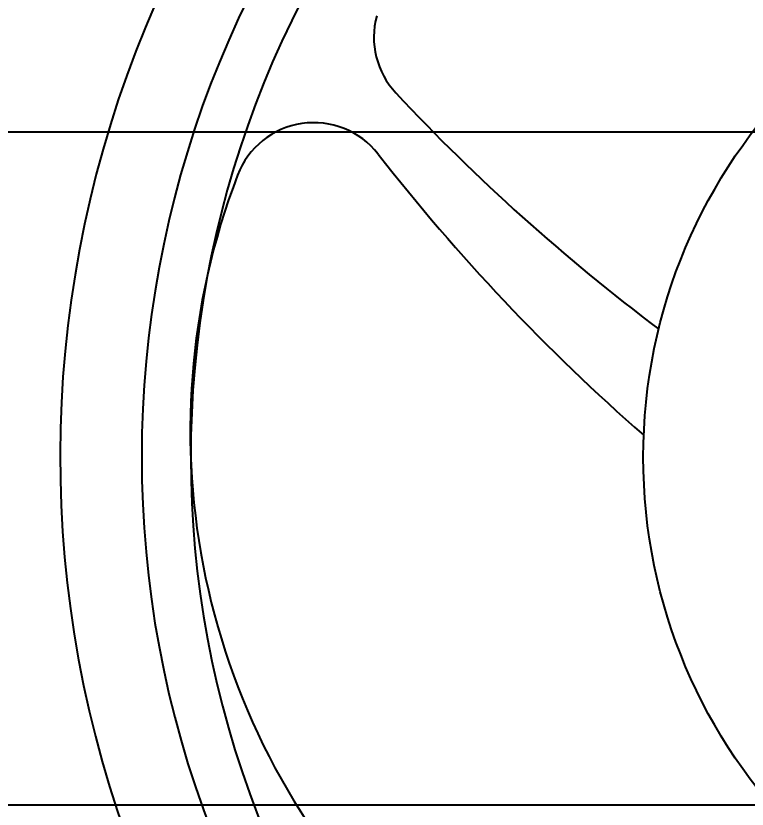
# Model space of a CAD drawing. Header units: metres. Extents: x 26.3 to 44.2, y 14.4 to 19.6.
# Drawn here: x 27.2412 to 27.4041, y 15.1271 to 15.3038 of the extents above; entities that cross this region are included whole.
import ezdxf

# ---------------------------------------------------------------- set-up
doc = ezdxf.new("R2010")
doc.units = ezdxf.units.M
doc.header["$MEASUREMENT"] = 0
doc.layers.add('Dimensions', color=7, linetype='Continuous', plot=False)
for name, color, linetype in [('Rims', 10, 'Continuous'), ('Spokes', 50, 'Continuous'), ('Tyres', 190, 'Continuous')]:
    doc.layers.add(name, color=color, linetype=linetype)
doc.styles.get("Standard").update_dxf_attribs({"font": 'arial.ttf'})
doc.dimstyles.new('Annotative', dxfattribs={"dimscale": 0, "dimtxt": 0.18, "dimasz": 0.18, "dimexe": 0.18, "dimexo": 0.0625, "dimgap": 0.09, "dimtad": 0, "dimtih": 1, "dimtoh": 1, "dimdec": 4, "dimzin": 0, "dimdsep": 46, "dimtxsty": 'Standard', "dimcen": 0.09, "dimadec": 0, "dimazin": 0, "dimtfac": 1, "dimtdec": 4, "dimtofl": 0, "dimtmove": 0, "dimatfit": 3, "dimfxl": 1, "dimtolj": 1, "dimtzin": 0, "dimarcsym": 0})

# ---------------------------------------------------------------- blocks, each defined once
blk = doc.blocks.new('*D67')
at = {"layer": 'Defpoints', "color": 0, "transparency": 16777216}
for p in [(27.49856415733831, 15.2778901658686), (27.08740472940693, 15.12795817687585), (27.49856415733831, 15.12795817687585)]:
    blk.add_point(p, dxfattribs=at)
at = {"layer": 'Dimensions', "color": 0, "lineweight": -2, "transparency": 16777216}
for p, q in [((27.48293915733831, 15.2778901658686), (27.04240472940693, 15.2778901658686)), ((27.08740472940693, 15.2328901658686), (27.08740472940693, 15.17295817687585)), ((27.48293915733831, 15.12795817687585), (27.04240472940693, 15.12795817687585)), ((27.08740472940693, 15.12795817687585), (27.08740472940693, 15.08295817687585)), ((27.08740472940693, 15.08295817687585), (27.04240472940693, 15.08295817687585))]:
    blk.add_line(p, q, dxfattribs=at)
at = {"layer": 'Dimensions', "color": 0, "transparency": 16777216}
for points in [[(27.07990472940693, 15.2328901658686), (27.09490472940693, 15.2328901658686), (27.08740472940693, 15.2778901658686)], [(27.07990472940693, 15.17295817687585), (27.09490472940693, 15.17295817687585), (27.08740472940693, 15.12795817687585)]]:
    blk.add_solid(points, dxfattribs=at)
at = {"layer": 'Dimensions', "color": 0, "transparency": 16777216, "insert": (26.92645145519138, 15.08295817687584), "char_height": 0.045, "attachment_point": 5}
blk.add_mtext('\\A1;0.1499', dxfattribs=at)

msp = doc.modelspace()

# ---------------------------------------------------------------- linework, layer by layer
at = {"layer": 'Rims'}
for centre, radius, start, end in [((27.33914074493585, 15.2990579601638), 0.01817452728, 164.7930936222938, 223.0771330959612), ((27.65774816783307, 15.59696709493686), 0.454363182, 223.0771330959612, 233.0178279559276), ((27.30758296058523, 15.26184679251838), 0.01817452728, 37.92308624074174, 159.0197626107917), ((27.6803379562638, 15.55226993189997), 0.454363182, 217.9230862407418, 228.8048522406433), ((27.43909758114347, 15.21141509930247), 0.1590271137, 159.0197626107917, 224.7930936222938)]:
    msp.add_arc(centre, radius, start, end, dxfattribs=at)
at = {"layer": 'Spokes'}
msp.add_circle((27.50098388748578, 15.20550688165178), 0.12, dxfattribs=at)
at = {"layer": 'Tyres'}
for radius, start, end in [(0.2498997501, 43.16132281393833, 26.68011189539778), (0.23172522282, 43.80632544751386, 26.02310595256806), (0.2208077144671304, 44.24546749087928, 25.57576713474084)]:
    msp.add_arc((27.50098388748578, 15.20561777824604), radius, start, end, dxfattribs=at)

# ---------------------------------------------------------------- dimensions: what is measured, and where the dimension line sits
at = {"layer": 'Dimensions'}
dim = msp.add_linear_dim(base=(27.08740472940693, 15.12795817687585), p1=(27.4985641573383, 15.27789016586859), p2=(27.4985641573383, 15.12795817687585), angle=90, dimstyle='Annotative', dxfattribs=at)
dim.commit()
dim.dimension.update_dxf_attribs({"geometry": '*D67', "text_midpoint": (26.92645145519138, 15.08295817687584)})

doc.saveas('drawing.dxf')
